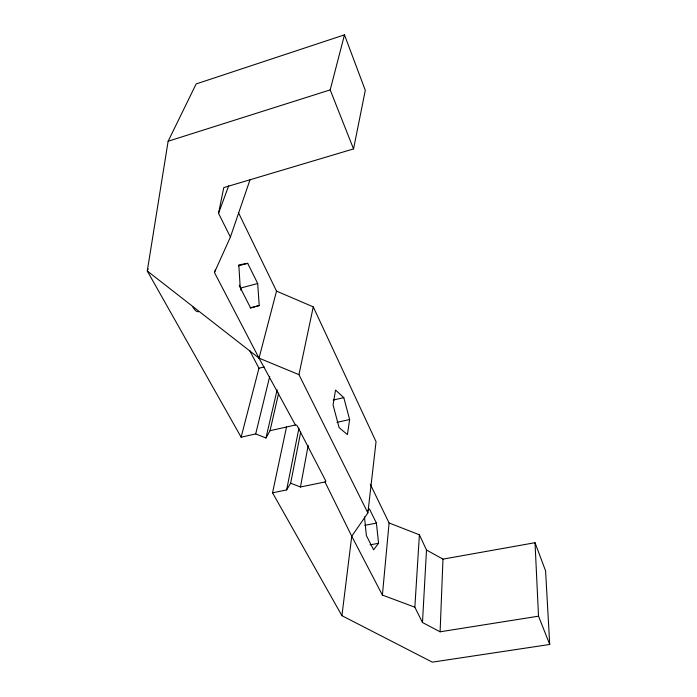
<?xml version="1.0" encoding="UTF-8"?>
<svg xmlns="http://www.w3.org/2000/svg" width="697" height="697" viewBox="0 0 697 697"><rect width="100%" height="100%" fill="white"/><g stroke="black" fill="none" stroke-linecap="round" stroke-linejoin="round"><path stroke-width="1.05" d="M286.554 426.825L272.544 492.823L341.922 615.695L432.34 662.15L549.724 644.464L538.528 616.183L440.112 631.796L442.97 559.133L426.494 550.011L419.402 534.791L389.092 522.985L370.273 484.206M440.112 631.796L422.478 622.517L426.494 550.011M422.478 622.517L414.846 607.2L419.402 534.791M414.846 607.2L382.392 595.081L389.092 522.985M341.922 615.695L351.741 536.22L367.868 512.931L376.049 441.698L313.258 306.88L276.526 291.119L238.452 212.663M349.624 419.533L347.42 434.606L339.117 427.627L333.061 404.966L335.545 390.059L343.795 397.638L349.624 419.533L336.93 422.356M300.686 432.131L290.658 483.195L300.459 486.985L325.002 481.967A1.272 0.906 9 0 0 325.717 480.834L297.14 425.701A1.324 0.985 11.3 0 0 295.415 425.013L259.023 358.136L214.441 272.51L230.393 237.076L218.527 213.282L223.772 187.606L353.545 148.914L365.298 90.34L344.475 34.85L196.153 83.945L168.125 141.238L147.276 270.985L241.127 437.185L255.694 433.917L265.958 437.995L270.035 430.702L278.669 393.056M300.459 486.985L308.179 445.418M272.544 492.823L286.633 489.921L298.935 428.15M367.868 512.931L298.952 374.655L313.258 306.88M265.958 437.995L277.136 389.797M255.694 433.917L269.722 376.415M241.127 437.185L258.953 368.216L249.709 350.591M353.545 148.914L330.186 89.896L344.475 34.85M298.952 374.655L259.023 358.136L276.526 291.119M230.393 237.076L249.979 179.87M214.441 272.51L215.512 269.425M218.527 213.282L228.721 185.75M148.139 269.007L147.276 270.985L259.023 358.136M286.633 489.921L290.658 483.195M367.476 511.128L369.401 508.906L376.432 523.107L378.558 543.285L373.618 549.82L366.369 535.566L364.479 516.904M168.125 141.238L330.186 89.896M259.206 305.53L250.632 308.03L240.221 287.565L238.81 264.886L247.696 263.327L257.69 283.496L259.206 305.53L250.153 307.9M238.618 265.818L247.696 263.327M239.28 285.178L240.735 288.035L257.69 283.496M258.953 368.216L264.172 366.944M333.21 400.061L343.795 397.638M270.035 430.702L295.415 425.013M364.853 525.329L376.432 523.107M370.063 544.862L378.558 543.285M442.97 559.133L535.017 542.71L545.577 570.852L549.724 644.464M382.392 595.081L351.741 536.22L325.002 481.967M240.735 288.035L240.866 290.126M535.017 542.71L538.528 616.183M198.549 311.69A12.25 4.888 73.9 0 1 192.755 306.846"/></g></svg>
